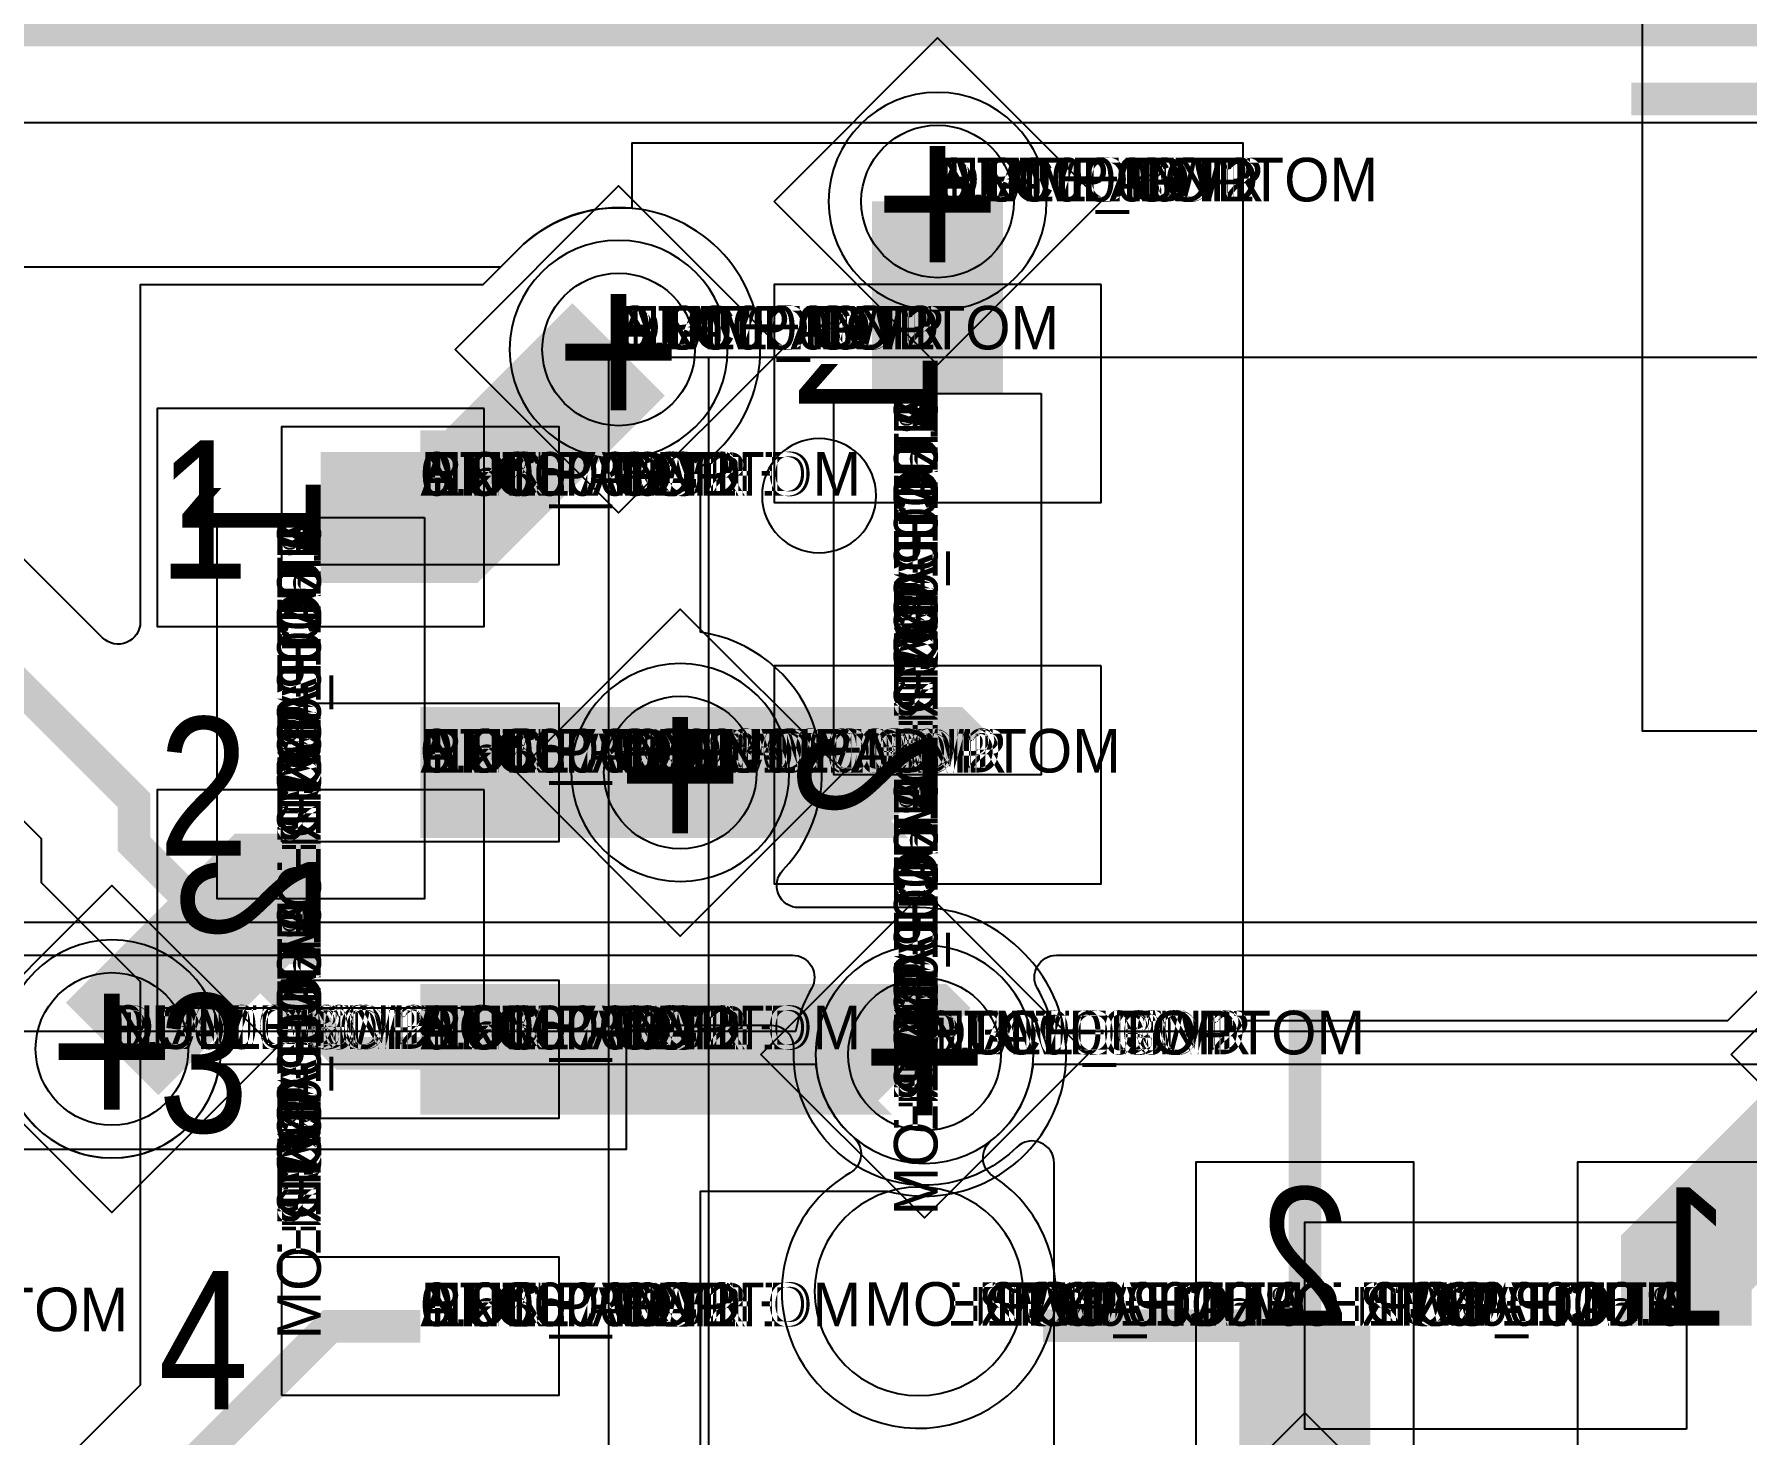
# Model space of a CAD drawing. Extents: x 0 to 323, y 0 to 320.
# Drawn here: x 110.52 to 118.38, y 16.9 to 23.32 of the extents above; entities that cross this region are included whole.
import ezdxf
from ezdxf.enums import TextEntityAlignment as Align

# ---------------------------------------------------------------- set-up
doc = ezdxf.new("R2010")
doc.units = 0
doc.header["$MEASUREMENT"] = 0
doc.layers.get('0').update_dxf_attribs({"linetype": 'CONTINUOUS'})
for name, color, linetype in [('CDN_FIGURES', 7, 'CONTINUOUS'), ('ETCH_BOTTOM', 7, 'CONTINUOUS'), ('ETCH_GND', 3, 'CONTINUOUS'), ('ETCH_INT1', 4, 'CONTINUOUS'), ('ETCH_INT2', 5, 'CONTINUOUS'), ('ETCH_PWR', 6, 'CONTINUOUS'), ('ETCH_TOP', 2, 'CONTINUOUS'), ('MANUFACTURING_NCLEGEND-1-6', 8, 'CONTINUOUS'), ('PACKAGE_GEOMETRY_ASSEMBLY_TOP', 11, 'CONTINUOUS'), ('PACKAGE_GEOMETRY_PIN_NUMBER', 9, 'CONTINUOUS')]:
    doc.layers.add(name, color=color, linetype=linetype)

# ---------------------------------------------------------------- blocks, each defined once
blk = doc.blocks.new('FIGURE_DIAMOND')
at = {"layer": 'CDN_FIGURES'}
blk.add_lwpolyline([(-0.5, 0), (0, 0.5), (0.5, 0), (0, -0.5)], close=True, dxfattribs=at)
blk = doc.blocks.new('PAD_INFO')
for tag in ['SHAPE_TYPE', 'PAD_HEIGHT', 'PAD_LAYER', 'PAD_TYPE', 'PAD_WIDTH']:
    blk.add_attdef(tag, (0, 0), '', height=0.2)
at = {"flags": 2}
blk.add_attdef('CDN_TYPE', (0, 0), '', height=0.2, dxfattribs=at)
blk = doc.blocks.new('DRILL_INFO')
at = {"flags": 2}
blk.add_attdef('CDN_TYPE', (0, 0), '', height=0.2, dxfattribs=at)
for tag in ['FSHAPE', 'FCHAR', 'DRILL_HEIGHT', 'DIAMETER', 'PLATED', 'DRILL_WIDTH']:
    blk.add_attdef(tag, (0, 0), '', height=0.2)
blk = doc.blocks.new('VIA0700X0300')
at = {"layer": 'ETCH_BOTTOM'}
blk.add_circle((0, 0), 0.35, dxfattribs=at)
at = {"layer": 'ETCH_GND'}
blk.add_circle((0, 0), 0.35, dxfattribs=at)
at = {"layer": 'ETCH_INT1'}
blk.add_circle((0, 0), 0.35, dxfattribs=at)
at = {"layer": 'ETCH_INT2'}
blk.add_circle((0, 0), 0.35, dxfattribs=at)
at = {"layer": 'ETCH_PWR'}
blk.add_circle((0, 0), 0.35, dxfattribs=at)
at = {"layer": 'ETCH_TOP'}
blk.add_circle((0, 0), 0.35, dxfattribs=at)
ref = blk.add_blockref('PAD_INFO', (0, 0))
ref.add_attrib('PAD_LAYER', 'ETCH_TOP', (0, 0), dxfattribs={"height": 0.2})
ref.add_attrib('SHAPE_TYPE', 'NULL', (0, 0), dxfattribs={"height": 0.2})
ref.add_attrib('PAD_TYPE', 'ANTIPAD', (0, 0), dxfattribs={"height": 0.2})
ref.add_attrib('PAD_WIDTH', '0.000000', (0, 0), dxfattribs={"height": 0.2})
ref.add_attrib('PAD_HEIGHT', '0.000000', (0, 0), dxfattribs={"height": 0.2})
ref = blk.add_blockref('PAD_INFO', (0, 0))
ref.add_attrib('PAD_LAYER', 'ETCH_GND', (0, 0), dxfattribs={"height": 0.2})
ref.add_attrib('SHAPE_TYPE', 'NULL', (0, 0), dxfattribs={"height": 0.2})
ref.add_attrib('PAD_TYPE', 'ANTIPAD', (0, 0), dxfattribs={"height": 0.2})
ref.add_attrib('PAD_WIDTH', '0.000000', (0, 0), dxfattribs={"height": 0.2})
ref.add_attrib('PAD_HEIGHT', '0.000000', (0, 0), dxfattribs={"height": 0.2})
ref = blk.add_blockref('PAD_INFO', (0, 0))
ref.add_attrib('PAD_LAYER', 'ETCH_INT1', (0, 0), dxfattribs={"height": 0.2})
ref.add_attrib('SHAPE_TYPE', 'NULL', (0, 0), dxfattribs={"height": 0.2})
ref.add_attrib('PAD_TYPE', 'ANTIPAD', (0, 0), dxfattribs={"height": 0.2})
ref.add_attrib('PAD_WIDTH', '0.000000', (0, 0), dxfattribs={"height": 0.2})
ref.add_attrib('PAD_HEIGHT', '0.000000', (0, 0), dxfattribs={"height": 0.2})
ref = blk.add_blockref('PAD_INFO', (0, 0))
ref.add_attrib('PAD_LAYER', 'ETCH_INT2', (0, 0), dxfattribs={"height": 0.2})
ref.add_attrib('SHAPE_TYPE', 'NULL', (0, 0), dxfattribs={"height": 0.2})
ref.add_attrib('PAD_TYPE', 'ANTIPAD', (0, 0), dxfattribs={"height": 0.2})
ref.add_attrib('PAD_WIDTH', '0.000000', (0, 0), dxfattribs={"height": 0.2})
ref.add_attrib('PAD_HEIGHT', '0.000000', (0, 0), dxfattribs={"height": 0.2})
ref = blk.add_blockref('PAD_INFO', (0, 0))
ref.add_attrib('PAD_LAYER', 'ETCH_PWR', (0, 0), dxfattribs={"height": 0.2})
ref.add_attrib('SHAPE_TYPE', 'NULL', (0, 0), dxfattribs={"height": 0.2})
ref.add_attrib('PAD_TYPE', 'ANTIPAD', (0, 0), dxfattribs={"height": 0.2})
ref.add_attrib('PAD_WIDTH', '0.000000', (0, 0), dxfattribs={"height": 0.2})
ref.add_attrib('PAD_HEIGHT', '0.000000', (0, 0), dxfattribs={"height": 0.2})
ref = blk.add_blockref('PAD_INFO', (0, 0))
ref.add_attrib('PAD_LAYER', 'ETCH_BOTTOM', (0, 0), dxfattribs={"height": 0.2})
ref.add_attrib('SHAPE_TYPE', 'NULL', (0, 0), dxfattribs={"height": 0.2})
ref.add_attrib('PAD_TYPE', 'ANTIPAD', (0, 0), dxfattribs={"height": 0.2})
ref.add_attrib('PAD_WIDTH', '0.000000', (0, 0), dxfattribs={"height": 0.2})
ref.add_attrib('PAD_HEIGHT', '0.000000', (0, 0), dxfattribs={"height": 0.2})
ref = blk.add_blockref('PAD_INFO', (0, 0))
ref.add_attrib('PAD_LAYER', 'ETCH_TOP', (0, 0), dxfattribs={"height": 0.2})
ref.add_attrib('SHAPE_TYPE', 'NULL', (0, 0), dxfattribs={"height": 0.2})
ref.add_attrib('PAD_TYPE', 'THERMAL', (0, 0), dxfattribs={"height": 0.2})
ref.add_attrib('PAD_WIDTH', '0.000000', (0, 0), dxfattribs={"height": 0.2})
ref.add_attrib('PAD_HEIGHT', '0.000000', (0, 0), dxfattribs={"height": 0.2})
ref = blk.add_blockref('PAD_INFO', (0, 0))
ref.add_attrib('PAD_LAYER', 'ETCH_GND', (0, 0), dxfattribs={"height": 0.2})
ref.add_attrib('SHAPE_TYPE', 'NULL', (0, 0), dxfattribs={"height": 0.2})
ref.add_attrib('PAD_TYPE', 'THERMAL', (0, 0), dxfattribs={"height": 0.2})
ref.add_attrib('PAD_WIDTH', '0.000000', (0, 0), dxfattribs={"height": 0.2})
ref.add_attrib('PAD_HEIGHT', '0.000000', (0, 0), dxfattribs={"height": 0.2})
ref = blk.add_blockref('PAD_INFO', (0, 0))
ref.add_attrib('PAD_LAYER', 'ETCH_INT1', (0, 0), dxfattribs={"height": 0.2})
ref.add_attrib('SHAPE_TYPE', 'NULL', (0, 0), dxfattribs={"height": 0.2})
ref.add_attrib('PAD_TYPE', 'THERMAL', (0, 0), dxfattribs={"height": 0.2})
ref.add_attrib('PAD_WIDTH', '0.000000', (0, 0), dxfattribs={"height": 0.2})
ref.add_attrib('PAD_HEIGHT', '0.000000', (0, 0), dxfattribs={"height": 0.2})
ref = blk.add_blockref('PAD_INFO', (0, 0))
ref.add_attrib('PAD_LAYER', 'ETCH_INT2', (0, 0), dxfattribs={"height": 0.2})
ref.add_attrib('SHAPE_TYPE', 'NULL', (0, 0), dxfattribs={"height": 0.2})
ref.add_attrib('PAD_TYPE', 'THERMAL', (0, 0), dxfattribs={"height": 0.2})
ref.add_attrib('PAD_WIDTH', '0.000000', (0, 0), dxfattribs={"height": 0.2})
ref.add_attrib('PAD_HEIGHT', '0.000000', (0, 0), dxfattribs={"height": 0.2})
ref = blk.add_blockref('PAD_INFO', (0, 0))
ref.add_attrib('PAD_LAYER', 'ETCH_PWR', (0, 0), dxfattribs={"height": 0.2})
ref.add_attrib('SHAPE_TYPE', 'NULL', (0, 0), dxfattribs={"height": 0.2})
ref.add_attrib('PAD_TYPE', 'THERMAL', (0, 0), dxfattribs={"height": 0.2})
ref.add_attrib('PAD_WIDTH', '0.000000', (0, 0), dxfattribs={"height": 0.2})
ref.add_attrib('PAD_HEIGHT', '0.000000', (0, 0), dxfattribs={"height": 0.2})
ref = blk.add_blockref('PAD_INFO', (0, 0))
ref.add_attrib('PAD_LAYER', 'ETCH_BOTTOM', (0, 0), dxfattribs={"height": 0.2})
ref.add_attrib('SHAPE_TYPE', 'NULL', (0, 0), dxfattribs={"height": 0.2})
ref.add_attrib('PAD_TYPE', 'THERMAL', (0, 0), dxfattribs={"height": 0.2})
ref.add_attrib('PAD_WIDTH', '0.000000', (0, 0), dxfattribs={"height": 0.2})
ref.add_attrib('PAD_HEIGHT', '0.000000', (0, 0), dxfattribs={"height": 0.2})
ref = blk.add_blockref('PAD_INFO', (0, 0))
ref.add_attrib('PAD_LAYER', 'ETCH_TOP', (0, 0), dxfattribs={"height": 0.2})
ref.add_attrib('SHAPE_TYPE', 'CIRCLE', (0, 0), dxfattribs={"height": 0.2})
ref.add_attrib('PAD_TYPE', 'REGULAR', (0, 0), dxfattribs={"height": 0.2})
ref.add_attrib('PAD_WIDTH', '0.700000', (0, 0), dxfattribs={"height": 0.2})
ref.add_attrib('PAD_HEIGHT', '0.700000', (0, 0), dxfattribs={"height": 0.2})
ref = blk.add_blockref('PAD_INFO', (0, 0))
ref.add_attrib('PAD_LAYER', 'ETCH_GND', (0, 0), dxfattribs={"height": 0.2})
ref.add_attrib('SHAPE_TYPE', 'CIRCLE', (0, 0), dxfattribs={"height": 0.2})
ref.add_attrib('PAD_TYPE', 'REGULAR', (0, 0), dxfattribs={"height": 0.2})
ref.add_attrib('PAD_WIDTH', '0.700000', (0, 0), dxfattribs={"height": 0.2})
ref.add_attrib('PAD_HEIGHT', '0.700000', (0, 0), dxfattribs={"height": 0.2})
ref = blk.add_blockref('PAD_INFO', (0, 0))
ref.add_attrib('PAD_LAYER', 'ETCH_INT1', (0, 0), dxfattribs={"height": 0.2})
ref.add_attrib('SHAPE_TYPE', 'CIRCLE', (0, 0), dxfattribs={"height": 0.2})
ref.add_attrib('PAD_TYPE', 'REGULAR', (0, 0), dxfattribs={"height": 0.2})
ref.add_attrib('PAD_WIDTH', '0.700000', (0, 0), dxfattribs={"height": 0.2})
ref.add_attrib('PAD_HEIGHT', '0.700000', (0, 0), dxfattribs={"height": 0.2})
ref = blk.add_blockref('PAD_INFO', (0, 0))
ref.add_attrib('PAD_LAYER', 'ETCH_INT2', (0, 0), dxfattribs={"height": 0.2})
ref.add_attrib('SHAPE_TYPE', 'CIRCLE', (0, 0), dxfattribs={"height": 0.2})
ref.add_attrib('PAD_TYPE', 'REGULAR', (0, 0), dxfattribs={"height": 0.2})
ref.add_attrib('PAD_WIDTH', '0.700000', (0, 0), dxfattribs={"height": 0.2})
ref.add_attrib('PAD_HEIGHT', '0.700000', (0, 0), dxfattribs={"height": 0.2})
ref = blk.add_blockref('PAD_INFO', (0, 0))
ref.add_attrib('PAD_LAYER', 'ETCH_PWR', (0, 0), dxfattribs={"height": 0.2})
ref.add_attrib('SHAPE_TYPE', 'CIRCLE', (0, 0), dxfattribs={"height": 0.2})
ref.add_attrib('PAD_TYPE', 'REGULAR', (0, 0), dxfattribs={"height": 0.2})
ref.add_attrib('PAD_WIDTH', '0.700000', (0, 0), dxfattribs={"height": 0.2})
ref.add_attrib('PAD_HEIGHT', '0.700000', (0, 0), dxfattribs={"height": 0.2})
ref = blk.add_blockref('PAD_INFO', (0, 0))
ref.add_attrib('PAD_LAYER', 'ETCH_BOTTOM', (0, 0), dxfattribs={"height": 0.2})
ref.add_attrib('SHAPE_TYPE', 'CIRCLE', (0, 0), dxfattribs={"height": 0.2})
ref.add_attrib('PAD_TYPE', 'REGULAR', (0, 0), dxfattribs={"height": 0.2})
ref.add_attrib('PAD_WIDTH', '0.700000', (0, 0), dxfattribs={"height": 0.2})
ref.add_attrib('PAD_HEIGHT', '0.700000', (0, 0), dxfattribs={"height": 0.2})
ref = blk.add_blockref('DRILL_INFO', (0, 0))
ref.add_attrib('DIAMETER', '0.300000', (0, 0), dxfattribs={"height": 0.2})
ref.add_attrib('PLATED', 'PLATED', (0, 0), dxfattribs={"height": 0.2})
ref.add_attrib('FSHAPE', 'DIAMOND', (0, 0), dxfattribs={"height": 0.2})
ref.add_attrib('FCHAR', '+', (0, 0), dxfattribs={"height": 0.2})
ref.add_attrib('DRILL_WIDTH', '1.500000', (0, 0), dxfattribs={"height": 0.2})
ref.add_attrib('DRILL_HEIGHT', '1.500000', (0, 0), dxfattribs={"height": 0.2})
for tag in ['CDN_TYPE', 'PIN']:
    blk.add_attdef(tag, (0, 0), '', height=0.2)
at = {"flags": 2}
for tag in ['PSTKNAME', 'BBV']:
    blk.add_attdef(tag, (0, 0), '', height=0.2, dxfattribs=at)
blk = doc.blocks.new('SMD50_25')
at = {"layer": 'ETCH_TOP'}
blk.add_lwpolyline([(-0.635, -0.3175), (-0.635, 0.3175), (0.635, 0.3175), (0.635, -0.3175)], close=True, dxfattribs=at)
ref = blk.add_blockref('PAD_INFO', (0, 0))
ref.add_attrib('PAD_LAYER', 'ETCH_TOP', (0, 0), dxfattribs={"height": 0.2})
ref.add_attrib('SHAPE_TYPE', 'NULL', (0, 0), dxfattribs={"height": 0.2})
ref.add_attrib('PAD_TYPE', 'ANTIPAD', (0, 0), dxfattribs={"height": 0.2})
ref.add_attrib('PAD_WIDTH', '0.000000', (0, 0), dxfattribs={"height": 0.2})
ref.add_attrib('PAD_HEIGHT', '0.000000', (0, 0), dxfattribs={"height": 0.2})
ref = blk.add_blockref('PAD_INFO', (0, 0))
ref.add_attrib('PAD_LAYER', 'ETCH_GND', (0, 0), dxfattribs={"height": 0.2})
ref.add_attrib('SHAPE_TYPE', 'NULL', (0, 0), dxfattribs={"height": 0.2})
ref.add_attrib('PAD_TYPE', 'ANTIPAD', (0, 0), dxfattribs={"height": 0.2})
ref.add_attrib('PAD_WIDTH', '0.000000', (0, 0), dxfattribs={"height": 0.2})
ref.add_attrib('PAD_HEIGHT', '0.000000', (0, 0), dxfattribs={"height": 0.2})
ref = blk.add_blockref('PAD_INFO', (0, 0))
ref.add_attrib('PAD_LAYER', 'ETCH_INT1', (0, 0), dxfattribs={"height": 0.2})
ref.add_attrib('SHAPE_TYPE', 'NULL', (0, 0), dxfattribs={"height": 0.2})
ref.add_attrib('PAD_TYPE', 'ANTIPAD', (0, 0), dxfattribs={"height": 0.2})
ref.add_attrib('PAD_WIDTH', '0.000000', (0, 0), dxfattribs={"height": 0.2})
ref.add_attrib('PAD_HEIGHT', '0.000000', (0, 0), dxfattribs={"height": 0.2})
ref = blk.add_blockref('PAD_INFO', (0, 0))
ref.add_attrib('PAD_LAYER', 'ETCH_INT2', (0, 0), dxfattribs={"height": 0.2})
ref.add_attrib('SHAPE_TYPE', 'NULL', (0, 0), dxfattribs={"height": 0.2})
ref.add_attrib('PAD_TYPE', 'ANTIPAD', (0, 0), dxfattribs={"height": 0.2})
ref.add_attrib('PAD_WIDTH', '0.000000', (0, 0), dxfattribs={"height": 0.2})
ref.add_attrib('PAD_HEIGHT', '0.000000', (0, 0), dxfattribs={"height": 0.2})
ref = blk.add_blockref('PAD_INFO', (0, 0))
ref.add_attrib('PAD_LAYER', 'ETCH_PWR', (0, 0), dxfattribs={"height": 0.2})
ref.add_attrib('SHAPE_TYPE', 'NULL', (0, 0), dxfattribs={"height": 0.2})
ref.add_attrib('PAD_TYPE', 'ANTIPAD', (0, 0), dxfattribs={"height": 0.2})
ref.add_attrib('PAD_WIDTH', '0.000000', (0, 0), dxfattribs={"height": 0.2})
ref.add_attrib('PAD_HEIGHT', '0.000000', (0, 0), dxfattribs={"height": 0.2})
ref = blk.add_blockref('PAD_INFO', (0, 0))
ref.add_attrib('PAD_LAYER', 'ETCH_BOTTOM', (0, 0), dxfattribs={"height": 0.2})
ref.add_attrib('SHAPE_TYPE', 'NULL', (0, 0), dxfattribs={"height": 0.2})
ref.add_attrib('PAD_TYPE', 'ANTIPAD', (0, 0), dxfattribs={"height": 0.2})
ref.add_attrib('PAD_WIDTH', '0.000000', (0, 0), dxfattribs={"height": 0.2})
ref.add_attrib('PAD_HEIGHT', '0.000000', (0, 0), dxfattribs={"height": 0.2})
ref = blk.add_blockref('PAD_INFO', (0, 0))
ref.add_attrib('PAD_LAYER', 'ETCH_TOP', (0, 0), dxfattribs={"height": 0.2})
ref.add_attrib('SHAPE_TYPE', 'NULL', (0, 0), dxfattribs={"height": 0.2})
ref.add_attrib('PAD_TYPE', 'THERMAL', (0, 0), dxfattribs={"height": 0.2})
ref.add_attrib('PAD_WIDTH', '0.000000', (0, 0), dxfattribs={"height": 0.2})
ref.add_attrib('PAD_HEIGHT', '0.000000', (0, 0), dxfattribs={"height": 0.2})
ref = blk.add_blockref('PAD_INFO', (0, 0))
ref.add_attrib('PAD_LAYER', 'ETCH_GND', (0, 0), dxfattribs={"height": 0.2})
ref.add_attrib('SHAPE_TYPE', 'NULL', (0, 0), dxfattribs={"height": 0.2})
ref.add_attrib('PAD_TYPE', 'THERMAL', (0, 0), dxfattribs={"height": 0.2})
ref.add_attrib('PAD_WIDTH', '0.000000', (0, 0), dxfattribs={"height": 0.2})
ref.add_attrib('PAD_HEIGHT', '0.000000', (0, 0), dxfattribs={"height": 0.2})
ref = blk.add_blockref('PAD_INFO', (0, 0))
ref.add_attrib('PAD_LAYER', 'ETCH_INT1', (0, 0), dxfattribs={"height": 0.2})
ref.add_attrib('SHAPE_TYPE', 'NULL', (0, 0), dxfattribs={"height": 0.2})
ref.add_attrib('PAD_TYPE', 'THERMAL', (0, 0), dxfattribs={"height": 0.2})
ref.add_attrib('PAD_WIDTH', '0.000000', (0, 0), dxfattribs={"height": 0.2})
ref.add_attrib('PAD_HEIGHT', '0.000000', (0, 0), dxfattribs={"height": 0.2})
ref = blk.add_blockref('PAD_INFO', (0, 0))
ref.add_attrib('PAD_LAYER', 'ETCH_INT2', (0, 0), dxfattribs={"height": 0.2})
ref.add_attrib('SHAPE_TYPE', 'NULL', (0, 0), dxfattribs={"height": 0.2})
ref.add_attrib('PAD_TYPE', 'THERMAL', (0, 0), dxfattribs={"height": 0.2})
ref.add_attrib('PAD_WIDTH', '0.000000', (0, 0), dxfattribs={"height": 0.2})
ref.add_attrib('PAD_HEIGHT', '0.000000', (0, 0), dxfattribs={"height": 0.2})
ref = blk.add_blockref('PAD_INFO', (0, 0))
ref.add_attrib('PAD_LAYER', 'ETCH_PWR', (0, 0), dxfattribs={"height": 0.2})
ref.add_attrib('SHAPE_TYPE', 'NULL', (0, 0), dxfattribs={"height": 0.2})
ref.add_attrib('PAD_TYPE', 'THERMAL', (0, 0), dxfattribs={"height": 0.2})
ref.add_attrib('PAD_WIDTH', '0.000000', (0, 0), dxfattribs={"height": 0.2})
ref.add_attrib('PAD_HEIGHT', '0.000000', (0, 0), dxfattribs={"height": 0.2})
ref = blk.add_blockref('PAD_INFO', (0, 0))
ref.add_attrib('PAD_LAYER', 'ETCH_BOTTOM', (0, 0), dxfattribs={"height": 0.2})
ref.add_attrib('SHAPE_TYPE', 'NULL', (0, 0), dxfattribs={"height": 0.2})
ref.add_attrib('PAD_TYPE', 'THERMAL', (0, 0), dxfattribs={"height": 0.2})
ref.add_attrib('PAD_WIDTH', '0.000000', (0, 0), dxfattribs={"height": 0.2})
ref.add_attrib('PAD_HEIGHT', '0.000000', (0, 0), dxfattribs={"height": 0.2})
ref = blk.add_blockref('PAD_INFO', (0, 0))
ref.add_attrib('PAD_LAYER', 'ETCH_TOP', (0, 0), dxfattribs={"height": 0.2})
ref.add_attrib('SHAPE_TYPE', 'RECTANGLE', (0, 0), dxfattribs={"height": 0.2})
ref.add_attrib('PAD_TYPE', 'REGULAR', (0, 0), dxfattribs={"height": 0.2})
ref.add_attrib('PAD_WIDTH', '1.270000', (0, 0), dxfattribs={"height": 0.2})
ref.add_attrib('PAD_HEIGHT', '0.635000', (0, 0), dxfattribs={"height": 0.2})
ref = blk.add_blockref('PAD_INFO', (0, 0))
ref.add_attrib('PAD_LAYER', 'ETCH_GND', (0, 0), dxfattribs={"height": 0.2})
ref.add_attrib('SHAPE_TYPE', 'NULL', (0, 0), dxfattribs={"height": 0.2})
ref.add_attrib('PAD_TYPE', 'REGULAR', (0, 0), dxfattribs={"height": 0.2})
ref.add_attrib('PAD_WIDTH', '0.000000', (0, 0), dxfattribs={"height": 0.2})
ref.add_attrib('PAD_HEIGHT', '0.000000', (0, 0), dxfattribs={"height": 0.2})
ref = blk.add_blockref('PAD_INFO', (0, 0))
ref.add_attrib('PAD_LAYER', 'ETCH_INT1', (0, 0), dxfattribs={"height": 0.2})
ref.add_attrib('SHAPE_TYPE', 'NULL', (0, 0), dxfattribs={"height": 0.2})
ref.add_attrib('PAD_TYPE', 'REGULAR', (0, 0), dxfattribs={"height": 0.2})
ref.add_attrib('PAD_WIDTH', '0.000000', (0, 0), dxfattribs={"height": 0.2})
ref.add_attrib('PAD_HEIGHT', '0.000000', (0, 0), dxfattribs={"height": 0.2})
ref = blk.add_blockref('PAD_INFO', (0, 0))
ref.add_attrib('PAD_LAYER', 'ETCH_INT2', (0, 0), dxfattribs={"height": 0.2})
ref.add_attrib('SHAPE_TYPE', 'NULL', (0, 0), dxfattribs={"height": 0.2})
ref.add_attrib('PAD_TYPE', 'REGULAR', (0, 0), dxfattribs={"height": 0.2})
ref.add_attrib('PAD_WIDTH', '0.000000', (0, 0), dxfattribs={"height": 0.2})
ref.add_attrib('PAD_HEIGHT', '0.000000', (0, 0), dxfattribs={"height": 0.2})
ref = blk.add_blockref('PAD_INFO', (0, 0))
ref.add_attrib('PAD_LAYER', 'ETCH_PWR', (0, 0), dxfattribs={"height": 0.2})
ref.add_attrib('SHAPE_TYPE', 'NULL', (0, 0), dxfattribs={"height": 0.2})
ref.add_attrib('PAD_TYPE', 'REGULAR', (0, 0), dxfattribs={"height": 0.2})
ref.add_attrib('PAD_WIDTH', '0.000000', (0, 0), dxfattribs={"height": 0.2})
ref.add_attrib('PAD_HEIGHT', '0.000000', (0, 0), dxfattribs={"height": 0.2})
ref = blk.add_blockref('PAD_INFO', (0, 0))
ref.add_attrib('PAD_LAYER', 'ETCH_BOTTOM', (0, 0), dxfattribs={"height": 0.2})
ref.add_attrib('SHAPE_TYPE', 'NULL', (0, 0), dxfattribs={"height": 0.2})
ref.add_attrib('PAD_TYPE', 'REGULAR', (0, 0), dxfattribs={"height": 0.2})
ref.add_attrib('PAD_WIDTH', '0.000000', (0, 0), dxfattribs={"height": 0.2})
ref.add_attrib('PAD_HEIGHT', '0.000000', (0, 0), dxfattribs={"height": 0.2})
ref = blk.add_blockref('DRILL_INFO', (0, 0))
ref.add_attrib('DIAMETER', '0.000000', (0, 0), dxfattribs={"height": 0.2})
ref.add_attrib('PLATED', 'NON_PLATED', (0, 0), dxfattribs={"height": 0.2})
ref.add_attrib('FSHAPE', 'NULL', (0, 0), dxfattribs={"height": 0.2})
ref.add_attrib('DRILL_WIDTH', '0.000000', (0, 0), dxfattribs={"height": 0.2})
ref.add_attrib('DRILL_HEIGHT', '0.000000', (0, 0), dxfattribs={"height": 0.2})
for tag in ['CDN_TYPE', 'PIN']:
    blk.add_attdef(tag, (0, 0), '', height=0.2)
at = {"flags": 2}
for tag in ['PSTKNAME', 'BBV']:
    blk.add_attdef(tag, (0, 0), '', height=0.2, dxfattribs=at)
blk = doc.blocks.new('SOIC24W')
at = {"layer": 'PACKAGE_GEOMETRY_ASSEMBLY_TOP'}
blk.add_lwpolyline([(-3.8354, -7.62), (-3.8354, 7.62), (3.7846, 7.62), (3.7846, -7.62)], close=True, dxfattribs=at)
blk.add_lwpolyline([(-3.3782, 7.62), (-3.3782, -7.62)], dxfattribs=at)
blk.add_lwpolyline([(-2.6083, 6.985, 1), (-3.1321, 6.985, 1)], format="xyb", close=True, dxfattribs=at)
at = {"layer": 'ETCH_TOP'}
ref = blk.add_blockref('SMD50_25', (-4.699, 6.985), dxfattribs=at)
ref.add_attrib('CDN_TYPE', 'PIN', (0, 0), dxfattribs={"height": 0.2})
ref.add_attrib('PIN', '1', (0, 0), dxfattribs={"height": 0.2})
ref = blk.add_blockref('SMD50_25', (4.699, 6.985), dxfattribs=at)
ref.add_attrib('CDN_TYPE', 'PIN', (0, 0), dxfattribs={"height": 0.2})
ref.add_attrib('PIN', '24', (0, 0), dxfattribs={"height": 0.2})
ref = blk.add_blockref('SMD50_25', (-4.699, 5.715), dxfattribs=at)
ref.add_attrib('CDN_TYPE', 'PIN', (0, 0), dxfattribs={"height": 0.2})
ref.add_attrib('PIN', '2', (0, 0), dxfattribs={"height": 0.2})
ref = blk.add_blockref('SMD50_25', (4.699, 5.715), dxfattribs=at)
ref.add_attrib('CDN_TYPE', 'PIN', (0, 0), dxfattribs={"height": 0.2})
ref.add_attrib('PIN', '23', (0, 0), dxfattribs={"height": 0.2})
ref = blk.add_blockref('SMD50_25', (-4.699, 4.445), dxfattribs=at)
ref.add_attrib('CDN_TYPE', 'PIN', (0, 0), dxfattribs={"height": 0.2})
ref.add_attrib('PIN', '3', (0, 0), dxfattribs={"height": 0.2})
ref = blk.add_blockref('SMD50_25', (4.699, 4.445), dxfattribs=at)
ref.add_attrib('CDN_TYPE', 'PIN', (0, 0), dxfattribs={"height": 0.2})
ref.add_attrib('PIN', '22', (0, 0), dxfattribs={"height": 0.2})
ref = blk.add_blockref('SMD50_25', (-4.699, 3.175), dxfattribs=at)
ref.add_attrib('CDN_TYPE', 'PIN', (0, 0), dxfattribs={"height": 0.2})
ref.add_attrib('PIN', '4', (0, 0), dxfattribs={"height": 0.2})
ref = blk.add_blockref('SMD50_25', (4.699, 3.175), dxfattribs=at)
ref.add_attrib('CDN_TYPE', 'PIN', (0, 0), dxfattribs={"height": 0.2})
ref.add_attrib('PIN', '21', (0, 0), dxfattribs={"height": 0.2})
at = {"flags": 2}
for tag in ['SYMBOL_TYPE', 'CDN_TYPE', 'REFDES']:
    blk.add_attdef(tag, (0, 0), '', height=0.2, dxfattribs=at)
blk = doc.blocks.new('RC1000X1500TS')
at = {"layer": 'ETCH_TOP'}
blk.add_lwpolyline([(-0.5, -0.75), (-0.5, 0.75), (0.5, 0.75), (0.5, -0.75)], close=True, dxfattribs=at)
ref = blk.add_blockref('PAD_INFO', (0, 0))
ref.add_attrib('PAD_LAYER', 'ETCH_TOP', (0, 0), dxfattribs={"height": 0.2})
ref.add_attrib('SHAPE_TYPE', 'NULL', (0, 0), dxfattribs={"height": 0.2})
ref.add_attrib('PAD_TYPE', 'ANTIPAD', (0, 0), dxfattribs={"height": 0.2})
ref.add_attrib('PAD_WIDTH', '0.000000', (0, 0), dxfattribs={"height": 0.2})
ref.add_attrib('PAD_HEIGHT', '0.000000', (0, 0), dxfattribs={"height": 0.2})
ref = blk.add_blockref('PAD_INFO', (0, 0))
ref.add_attrib('PAD_LAYER', 'ETCH_GND', (0, 0), dxfattribs={"height": 0.2})
ref.add_attrib('SHAPE_TYPE', 'NULL', (0, 0), dxfattribs={"height": 0.2})
ref.add_attrib('PAD_TYPE', 'ANTIPAD', (0, 0), dxfattribs={"height": 0.2})
ref.add_attrib('PAD_WIDTH', '0.000000', (0, 0), dxfattribs={"height": 0.2})
ref.add_attrib('PAD_HEIGHT', '0.000000', (0, 0), dxfattribs={"height": 0.2})
ref = blk.add_blockref('PAD_INFO', (0, 0))
ref.add_attrib('PAD_LAYER', 'ETCH_INT1', (0, 0), dxfattribs={"height": 0.2})
ref.add_attrib('SHAPE_TYPE', 'NULL', (0, 0), dxfattribs={"height": 0.2})
ref.add_attrib('PAD_TYPE', 'ANTIPAD', (0, 0), dxfattribs={"height": 0.2})
ref.add_attrib('PAD_WIDTH', '0.000000', (0, 0), dxfattribs={"height": 0.2})
ref.add_attrib('PAD_HEIGHT', '0.000000', (0, 0), dxfattribs={"height": 0.2})
ref = blk.add_blockref('PAD_INFO', (0, 0))
ref.add_attrib('PAD_LAYER', 'ETCH_INT2', (0, 0), dxfattribs={"height": 0.2})
ref.add_attrib('SHAPE_TYPE', 'NULL', (0, 0), dxfattribs={"height": 0.2})
ref.add_attrib('PAD_TYPE', 'ANTIPAD', (0, 0), dxfattribs={"height": 0.2})
ref.add_attrib('PAD_WIDTH', '0.000000', (0, 0), dxfattribs={"height": 0.2})
ref.add_attrib('PAD_HEIGHT', '0.000000', (0, 0), dxfattribs={"height": 0.2})
ref = blk.add_blockref('PAD_INFO', (0, 0))
ref.add_attrib('PAD_LAYER', 'ETCH_PWR', (0, 0), dxfattribs={"height": 0.2})
ref.add_attrib('SHAPE_TYPE', 'NULL', (0, 0), dxfattribs={"height": 0.2})
ref.add_attrib('PAD_TYPE', 'ANTIPAD', (0, 0), dxfattribs={"height": 0.2})
ref.add_attrib('PAD_WIDTH', '0.000000', (0, 0), dxfattribs={"height": 0.2})
ref.add_attrib('PAD_HEIGHT', '0.000000', (0, 0), dxfattribs={"height": 0.2})
ref = blk.add_blockref('PAD_INFO', (0, 0))
ref.add_attrib('PAD_LAYER', 'ETCH_BOTTOM', (0, 0), dxfattribs={"height": 0.2})
ref.add_attrib('SHAPE_TYPE', 'NULL', (0, 0), dxfattribs={"height": 0.2})
ref.add_attrib('PAD_TYPE', 'ANTIPAD', (0, 0), dxfattribs={"height": 0.2})
ref.add_attrib('PAD_WIDTH', '0.000000', (0, 0), dxfattribs={"height": 0.2})
ref.add_attrib('PAD_HEIGHT', '0.000000', (0, 0), dxfattribs={"height": 0.2})
ref = blk.add_blockref('PAD_INFO', (0, 0))
ref.add_attrib('PAD_LAYER', 'ETCH_TOP', (0, 0), dxfattribs={"height": 0.2})
ref.add_attrib('SHAPE_TYPE', 'NULL', (0, 0), dxfattribs={"height": 0.2})
ref.add_attrib('PAD_TYPE', 'THERMAL', (0, 0), dxfattribs={"height": 0.2})
ref.add_attrib('PAD_WIDTH', '0.000000', (0, 0), dxfattribs={"height": 0.2})
ref.add_attrib('PAD_HEIGHT', '0.000000', (0, 0), dxfattribs={"height": 0.2})
ref = blk.add_blockref('PAD_INFO', (0, 0))
ref.add_attrib('PAD_LAYER', 'ETCH_GND', (0, 0), dxfattribs={"height": 0.2})
ref.add_attrib('SHAPE_TYPE', 'NULL', (0, 0), dxfattribs={"height": 0.2})
ref.add_attrib('PAD_TYPE', 'THERMAL', (0, 0), dxfattribs={"height": 0.2})
ref.add_attrib('PAD_WIDTH', '0.000000', (0, 0), dxfattribs={"height": 0.2})
ref.add_attrib('PAD_HEIGHT', '0.000000', (0, 0), dxfattribs={"height": 0.2})
ref = blk.add_blockref('PAD_INFO', (0, 0))
ref.add_attrib('PAD_LAYER', 'ETCH_INT1', (0, 0), dxfattribs={"height": 0.2})
ref.add_attrib('SHAPE_TYPE', 'NULL', (0, 0), dxfattribs={"height": 0.2})
ref.add_attrib('PAD_TYPE', 'THERMAL', (0, 0), dxfattribs={"height": 0.2})
ref.add_attrib('PAD_WIDTH', '0.000000', (0, 0), dxfattribs={"height": 0.2})
ref.add_attrib('PAD_HEIGHT', '0.000000', (0, 0), dxfattribs={"height": 0.2})
ref = blk.add_blockref('PAD_INFO', (0, 0))
ref.add_attrib('PAD_LAYER', 'ETCH_INT2', (0, 0), dxfattribs={"height": 0.2})
ref.add_attrib('SHAPE_TYPE', 'NULL', (0, 0), dxfattribs={"height": 0.2})
ref.add_attrib('PAD_TYPE', 'THERMAL', (0, 0), dxfattribs={"height": 0.2})
ref.add_attrib('PAD_WIDTH', '0.000000', (0, 0), dxfattribs={"height": 0.2})
ref.add_attrib('PAD_HEIGHT', '0.000000', (0, 0), dxfattribs={"height": 0.2})
ref = blk.add_blockref('PAD_INFO', (0, 0))
ref.add_attrib('PAD_LAYER', 'ETCH_PWR', (0, 0), dxfattribs={"height": 0.2})
ref.add_attrib('SHAPE_TYPE', 'NULL', (0, 0), dxfattribs={"height": 0.2})
ref.add_attrib('PAD_TYPE', 'THERMAL', (0, 0), dxfattribs={"height": 0.2})
ref.add_attrib('PAD_WIDTH', '0.000000', (0, 0), dxfattribs={"height": 0.2})
ref.add_attrib('PAD_HEIGHT', '0.000000', (0, 0), dxfattribs={"height": 0.2})
ref = blk.add_blockref('PAD_INFO', (0, 0))
ref.add_attrib('PAD_LAYER', 'ETCH_BOTTOM', (0, 0), dxfattribs={"height": 0.2})
ref.add_attrib('SHAPE_TYPE', 'NULL', (0, 0), dxfattribs={"height": 0.2})
ref.add_attrib('PAD_TYPE', 'THERMAL', (0, 0), dxfattribs={"height": 0.2})
ref.add_attrib('PAD_WIDTH', '0.000000', (0, 0), dxfattribs={"height": 0.2})
ref.add_attrib('PAD_HEIGHT', '0.000000', (0, 0), dxfattribs={"height": 0.2})
ref = blk.add_blockref('PAD_INFO', (0, 0))
ref.add_attrib('PAD_LAYER', 'ETCH_GND', (0, 0), dxfattribs={"height": 0.2})
ref.add_attrib('SHAPE_TYPE', 'NULL', (0, 0), dxfattribs={"height": 0.2})
ref.add_attrib('PAD_TYPE', 'REGULAR', (0, 0), dxfattribs={"height": 0.2})
ref.add_attrib('PAD_WIDTH', '0.000000', (0, 0), dxfattribs={"height": 0.2})
ref.add_attrib('PAD_HEIGHT', '0.000000', (0, 0), dxfattribs={"height": 0.2})
ref = blk.add_blockref('PAD_INFO', (0, 0))
ref.add_attrib('PAD_LAYER', 'ETCH_INT1', (0, 0), dxfattribs={"height": 0.2})
ref.add_attrib('SHAPE_TYPE', 'NULL', (0, 0), dxfattribs={"height": 0.2})
ref.add_attrib('PAD_TYPE', 'REGULAR', (0, 0), dxfattribs={"height": 0.2})
ref.add_attrib('PAD_WIDTH', '0.000000', (0, 0), dxfattribs={"height": 0.2})
ref.add_attrib('PAD_HEIGHT', '0.000000', (0, 0), dxfattribs={"height": 0.2})
ref = blk.add_blockref('PAD_INFO', (0, 0))
ref.add_attrib('PAD_LAYER', 'ETCH_INT2', (0, 0), dxfattribs={"height": 0.2})
ref.add_attrib('SHAPE_TYPE', 'NULL', (0, 0), dxfattribs={"height": 0.2})
ref.add_attrib('PAD_TYPE', 'REGULAR', (0, 0), dxfattribs={"height": 0.2})
ref.add_attrib('PAD_WIDTH', '0.000000', (0, 0), dxfattribs={"height": 0.2})
ref.add_attrib('PAD_HEIGHT', '0.000000', (0, 0), dxfattribs={"height": 0.2})
ref = blk.add_blockref('PAD_INFO', (0, 0))
ref.add_attrib('PAD_LAYER', 'ETCH_PWR', (0, 0), dxfattribs={"height": 0.2})
ref.add_attrib('SHAPE_TYPE', 'NULL', (0, 0), dxfattribs={"height": 0.2})
ref.add_attrib('PAD_TYPE', 'REGULAR', (0, 0), dxfattribs={"height": 0.2})
ref.add_attrib('PAD_WIDTH', '0.000000', (0, 0), dxfattribs={"height": 0.2})
ref.add_attrib('PAD_HEIGHT', '0.000000', (0, 0), dxfattribs={"height": 0.2})
ref = blk.add_blockref('PAD_INFO', (0, 0))
ref.add_attrib('PAD_LAYER', 'ETCH_BOTTOM', (0, 0), dxfattribs={"height": 0.2})
ref.add_attrib('SHAPE_TYPE', 'NULL', (0, 0), dxfattribs={"height": 0.2})
ref.add_attrib('PAD_TYPE', 'REGULAR', (0, 0), dxfattribs={"height": 0.2})
ref.add_attrib('PAD_WIDTH', '0.000000', (0, 0), dxfattribs={"height": 0.2})
ref.add_attrib('PAD_HEIGHT', '0.000000', (0, 0), dxfattribs={"height": 0.2})
ref = blk.add_blockref('DRILL_INFO', (0, 0))
ref.add_attrib('DIAMETER', '0.000000', (0, 0), dxfattribs={"height": 0.2})
ref.add_attrib('PLATED', 'PLATED', (0, 0), dxfattribs={"height": 0.2})
ref.add_attrib('FSHAPE', 'NULL', (0, 0), dxfattribs={"height": 0.2})
ref.add_attrib('DRILL_WIDTH', '0.000000', (0, 0), dxfattribs={"height": 0.2})
ref.add_attrib('DRILL_HEIGHT', '0.000000', (0, 0), dxfattribs={"height": 0.2})
ref = blk.add_blockref('PAD_INFO', (0, 0))
ref.add_attrib('PAD_LAYER', 'ETCH_TOP', (0, 0), dxfattribs={"height": 0.2})
ref.add_attrib('SHAPE_TYPE', 'RECTANGLE', (0, 0), dxfattribs={"height": 0.2})
ref.add_attrib('PAD_TYPE', 'REGULAR', (0, 0), dxfattribs={"height": 0.2})
ref.add_attrib('PAD_WIDTH', '1.000000', (0, 0), dxfattribs={"height": 0.2})
ref.add_attrib('PAD_HEIGHT', '1.500000', (0, 0), dxfattribs={"height": 0.2})
for tag in ['CDN_TYPE', 'PIN']:
    blk.add_attdef(tag, (0, 0), '', height=0.2)
at = {"flags": 2}
for tag in ['PSTKNAME', 'BBV']:
    blk.add_attdef(tag, (0, 0), '', height=0.2, dxfattribs=at)
blk = doc.blocks.new('F56')
at = {"layer": 'PACKAGE_GEOMETRY_ASSEMBLY_TOP'}
blk.add_lwpolyline([(0, -0.475), (1.75, -0.475), (1.75, 0.475), (0, 0.475)], close=True, dxfattribs=at)
at = {"layer": 'ETCH_TOP'}
ref = blk.add_blockref('RC1000X1500TS', (0, 0), dxfattribs=at)
ref.add_attrib('CDN_TYPE', 'PIN', (0, 0), dxfattribs={"height": 0.2})
ref.add_attrib('PIN', '1', (0, 0), dxfattribs={"height": 0.2})
ref = blk.add_blockref('RC1000X1500TS', (1.75, 0), dxfattribs=at)
ref.add_attrib('CDN_TYPE', 'PIN', (0, 0), dxfattribs={"height": 0.2})
ref.add_attrib('PIN', '2', (0, 0), dxfattribs={"height": 0.2})
at = {"flags": 2}
for tag in ['SYMBOL_TYPE', 'CDN_TYPE', 'REFDES']:
    blk.add_attdef(tag, (0, 0), '', height=0.2, dxfattribs=at)

msp = doc.modelspace()

# ---------------------------------------------------------------- linework, layer by layer
at = {"layer": 'ETCH_BOTTOM'}
for points in [[(120.6981, 20.1279), (117.8979, 20.1279), (117.8979, 24.1781), (120.6981, 24.1781), (120.6981, 21.9054), (120.7325, 21.8937, -0.115226), (120.9837, 21.7377), (121.0397, 21.6817, -0.583546), (120.7366, 20.591), (120.6981, 20.5815)], [(119.2501, 15.9999), (115.1999, 15.9999), (115.1999, 18.1464, 0.666163), (115.0272, 18.2185, -0.68217), (114.0055, 18.6711, 0.426985), (113.9042, 18.7769), (113.2361, 18.7769), (113.2361, 18.2079), (110.4359, 18.2079), (110.4359, 22.2581), (112.6617, 22.2581), (112.7423, 22.3387, -0.203434), (113.2133, 22.529), (113.2138, 22.529), (113.2649, 22.529), (113.2649, 22.8271), (116.0651, 22.8271), (116.0651, 18.8001), (118.2907, 18.8001), (118.5953, 19.1047, -1), (119.5147, 18.1853), (119.2501, 17.9207)]]:
    msp.add_lwpolyline(points, format="xyb", close=True, dxfattribs=at)
for points in [[(117.8472, 23.028, 0.15, 0.15, 0), (119.298, 23.028, 0.15, 0.15, 0)], [(114.665, 21.677, 0.6, 0.6, 0), (114.665, 22.558, 0.6, 0.6, 0)], [(111.836, 21.108, 0.6, 0.6, 0), (112.431, 21.108, 0.6, 0.6, 0), (113.202, 21.879, 0.6, 0.6, 0)], [(113.485, 19.938, 0.6, 0.6, 0), (114.654, 19.938, 0.6, 0.6, 0), (114.665, 19.927, 0.6, 0.6, 0)], [(111.836, 19.358, 0.6, 0.6, 0), (111.566, 19.358, 0.6, 0.6, 0), (110.878, 18.67, 0.6, 0.6, 0)], [(118.1, 17.4, 0.6, 0.6, 0), (118.1, 17.69, 0.6, 0.6, 0), (119.055, 18.645, 0.6, 0.6, 0)], [(116.35, 17.4, 0.15, 0.15, 0), (116.35, 18.8508, 0.15, 0.15, 0)], [(116.35, 17.4, 0.6, 0.6, 0), (116.35, 16.25, 0.6, 0.6, 0)], [(115.1492, 17.4, 0.15, 0.15, 0), (116.35, 17.4, 0.15, 0.15, 0)]]:
    msp.add_lwpolyline(points, format="xyseb", dxfattribs=at)
at = {"layer": 'ETCH_GND'}
for points in [[(113.7021, 21.879, 1), (112.7019, 21.879, 1)], [(113.9851, 19.938, 1), (112.9849, 19.938, 1)], [(115.1051, 18.645, 1), (114.1049, 18.645, 1)]]:
    msp.add_lwpolyline(points, format="xyb", close=True, dxfattribs=at)
at = {"layer": 'ETCH_INT1'}
for points in [[(115.1651, 22.558, 1), (114.1649, 22.558, 1)], [(113.7021, 21.879, 1), (112.7019, 21.879, 1)], [(113.9851, 19.938, 1), (112.9849, 19.938, 1)], [(108.5729, 18.7501), (108.5693, 18.7968, 0.071135), (108.5322, 18.9626, -0.524685), (108.627, 19.0999), (113.9991, 19.0999, -0.578843), (114.0867, 18.9474, 0.071716), (114.0223, 18.7887), (114.0128, 18.7501)], [(115.1972, 18.7501), (115.1877, 18.7887, 0.071716), (115.1233, 18.9474, -0.578843), (115.2109, 19.0999), (118.4491, 19.0999, -0.578843), (118.5367, 18.9474, 0.071716), (118.4723, 18.7887), (118.4628, 18.7501)], [(114.579, 17.0799, 1), (114.579, 18.0361, 1)]]:
    msp.add_lwpolyline(points, format="xyb", close=True, dxfattribs=at)
for points in [[(145.8, 19.25), (107.9801, 19.25, 0.009099), (107.9619, 19.25), (98.4541, 19.25, 0.009099), (98.4359, 19.25), (88.6773, 19.25, -0.524979), (88.5825, 19.3874, 1.449621), (87.6475, 19.3874, -0.524979), (87.5527, 19.25), (69.55, 19.25)], [(101.9313, 18.6), (107.4927, 18.6), (107.5053, 18.5678, 0.682571), (108.4367, 18.5678), (108.4493, 18.6), (110.3812, 18.6), (110.3901, 18.5604, 0.800284), (111.3659, 18.5604), (111.3748, 18.6), (114.1051, 18.6), (114.1125, 18.5581, 0.173141), (114.2789, 18.2659, -0.515839), (114.2636, 18.1013, 3.545033), (114.92, 18.0856, -0.515957), (114.9126, 18.2507, 0.185497), (115.0975, 18.5581), (115.1049, 18.6), (118.5551, 18.6), (118.5625, 18.5581, 0.839001), (119.5475, 18.5581), (119.5549, 18.6), (156.65, 18.6)]]:
    msp.add_lwpolyline(points, format="xyb", dxfattribs=at)
at = {"layer": 'ETCH_INT2'}
for points, format in [([(86.796, 53.954, 0.15, 0.15, 0), (84.6907, 53.954, 0.15, 0.15, 0), (82.6197, 56.025, 0.15, 0.15, 0), (81.9618, 56.025, 0.15, 0.15, 0), (81.625, 55.6882, 0.15, 0.15, 0), (81.625, 54.1199, 0.15, 0.15, 0), (83.029, 52.7158, 0.15, 0.15, 0), (84.2198, 51.525, 0.15, 0.15, 0), (86.5382, 51.525, 0.15, 0.15, 0), (89.075, 48.9882, 0.15, 0.15, 0), (89.075, 40.5132, 0.15, 0.15, 0), (91.3882, 38.2, 0.15, 0.15, 0), (94.5, 38.2, 0.15, 0.15, 0), (109.356, 23.344, 0.15, 0.15, 0), (119.8073, 23.344, 0.15, 0.15, 0), (129.1164, 14.035, 0.15, 0.15, 0), (163.006, 14.035, 0.15, 0.15, 0), (165.5, 16.529, 0.15, 0.15, 0), (165.5, 46.9632, 0.15, 0.15, 0), (185.4368, 66.9, 0.15, 0.15, 0), (185.4732, 66.9, 0.15, 0.15, 0), (188.045, 69.4718, 0.15, 0.15, 0), (188.045, 77.185, 0.15, 0.15, 0), (184.23, 81, 0.15, 0.15, 0)], "xyseb"), ([(128.9403, 13.6099), (121.2532, 21.2969, 0.669963), (121.0801, 21.2247, -2.432767), (120.5827, 21.7221, 0.669963), (120.6549, 21.8952), (119.6312, 22.9189), (109.1799, 22.9189), (94.3239, 37.7749)], "xyb")]:
    msp.add_lwpolyline(points, format=format, dxfattribs=at)
for points in [[(113.7021, 21.879, 1), (112.7019, 21.879, 1)], [(113.9851, 19.938, 1), (112.9849, 19.938, 1)], [(115.1051, 18.645, 1), (114.1049, 18.645, 1)]]:
    msp.add_lwpolyline(points, format="xyb", close=True, dxfattribs=at)
at = {"layer": 'ETCH_PWR'}
for points in [[(115.1651, 22.558, 1), (114.1649, 22.558, 1)], [(113.9851, 19.938, 1), (112.9849, 19.938, 1)], [(111.3781, 18.67, 1), (110.3779, 18.67, 1)], [(115.1051, 18.645, 1), (114.1049, 18.645, 1)]]:
    msp.add_lwpolyline(points, format="xyb", close=True, dxfattribs=at)
at = {"layer": 'ETCH_TOP'}
for points, format in [([(84.928, 53.454, 0.15, 0.15, 0), (86.4827, 53.454, 0.15, 0.15, 0), (86.6367, 53.3, 0.15, 0.15, 0), (87.7375, 53.3, 0.15, 0.15, 0), (89.025, 52.0125, 0.15, 0.15, 0), (89.025, 40.9875, 0.15, 0.15, 0), (100.9625, 29.05, 0.15, 0.15, 0), (101.7402, 29.05, 0.15, 0.15, 0), (110.979, 19.8112, 0.15, 0.15, 0), (110.979, 19.61, 0.15, 0.15, 0), (111.939, 18.65, 0.15, 0.15, 0), (113.316, 18.65, 0.15, 0.15, 0), (113.321, 18.645, 0.2, 0.2, 0), (114.605, 18.645, 0.2, 0.2, 0)], "xyseb"), ([(91.5179, 2.2999), (109.8203, 2.2999), (114.3211, 6.8007), (114.3211, 10.4438), (113.5781, 11.1868), (113.5781, 18.0179), (114.4335, 18.0179), (114.4398, 18.0162, 0.765389), (115.0647, 19.1047), (115.0417, 19.1277, 0.198912), (114.582, 19.3181), (114.029, 19.3181, -0.65964), (113.9556, 19.4895, 0.587765), (113.6184, 20.5743), (113.5781, 20.5827), (113.5781, 21.3357), (113.6617, 21.4193, 1), (112.7423, 22.3387), (112.5792, 22.1756), (111.0079, 22.1756), (111.0079, 20.6283, -0.668179), (110.8348, 20.5566), (101.9163, 29.4751)], "xyb"), ([(112.293, 21.208, 0.6, 0.6, 0), (112.531, 21.208, 0.6, 0.6, 0), (113.202, 21.879, 0.6, 0.6, 0)], "xyseb"), ([(112.293, 19.938, 0.6, 0.6, 0), (113.485, 19.938, 0.6, 0.6, 0)], "xyseb"), ([(112.293, 18.668, 0.6, 0.6, 0), (114.582, 18.668, 0.6, 0.6, 0), (114.605, 18.645, 0.6, 0.6, 0)], "xyseb"), ([(106.35, 5.05, 0.15, 0.15, 0), (110.2518, 8.9518, 0.15, 0.15, 0), (110.2518, 15.7708, 0.15, 0.15, 0), (111.879, 17.398, 0.15, 0.15, 0), (112.293, 17.398, 0.15, 0.15, 0)], "xyseb")]:
    msp.add_lwpolyline(points, format=format, dxfattribs=at)
msp.add_lwpolyline([(101.5641, 28.6249), (110.5539, 19.6351), (110.5539, 19.4339), (111.0079, 18.9799), (111.0079, 17.1281), (109.8267, 15.9469), (109.8267, 9.1279)], dxfattribs=at)

# ---------------------------------------------------------------- block references
at = {"xscale": -1, "rotation": 90}
for p in [(114.665, 21.677), (111.836, 21.108)]:
    msp.add_blockref('F56', p, dxfattribs=at)
msp.add_blockref('SOIC24W', (116.992, 14.223))
at = {"xscale": -1}
msp.add_blockref('F56', (118.1, 17.4), dxfattribs=at)
at = {"layer": 'ETCH_TOP'}
for p in [(114.665, 22.558), (113.202, 21.879), (113.485, 19.938), (110.878, 18.67), (114.605, 18.645), (108.931, 17.375)]:
    msp.add_blockref('VIA0700X0300', p, dxfattribs=at)
at = {"layer": 'MANUFACTURING_NCLEGEND-1-6', "xscale": 1.5, "yscale": 1.5}
for p in [(114.665, 22.558), (113.202, 21.879), (113.485, 19.938), (110.878, 18.67), (114.605, 18.645), (119.055, 18.645), (116.35, 16.25)]:
    msp.add_blockref('FIGURE_DIAMOND', p, dxfattribs=at)

# ---------------------------------------------------------------- texts
at = {"layer": 'MANUFACTURING_NCLEGEND-1-6'}
for p in [(114.665, 22.558), (113.202, 21.879), (113.485, 19.938), (110.878, 18.67), (114.605, 18.645)]:
    msp.add_text('+', height=0.75, dxfattribs=at).set_placement(p, align=Align.MIDDLE_CENTER)
at = {"layer": 'PACKAGE_GEOMETRY_PIN_NUMBER', "text_generation_flag": 2, "width": 0.88}
for s, p in [('1', (114.665, 21.677)), ('1', (111.836, 21.108)), ('2', (114.665, 19.927)), ('2', (111.836, 19.358))]:
    msp.add_text(s, height=0.635, rotation=90, dxfattribs=at).set_placement(p, align=Align.CENTER)
at = {"layer": 'PACKAGE_GEOMETRY_PIN_NUMBER', "width": 0.88}
for s, p in [('1', (111.5056, 20.827)), ('2', (111.5056, 19.557)), ('3', (111.5056, 18.287)), ('4', (111.5056, 17.017))]:
    msp.add_text(s, height=0.635, dxfattribs=at).set_placement(p, align=Align.RIGHT)
at = {"layer": 'PACKAGE_GEOMETRY_PIN_NUMBER', "text_generation_flag": 2, "width": 0.88}
for s, p in [('2', (116.35, 17.4)), ('1', (118.1, 17.4))]:
    msp.add_text(s, height=0.635, dxfattribs=at).set_placement(p, align=Align.CENTER)

doc.saveas('drawing.dxf')
